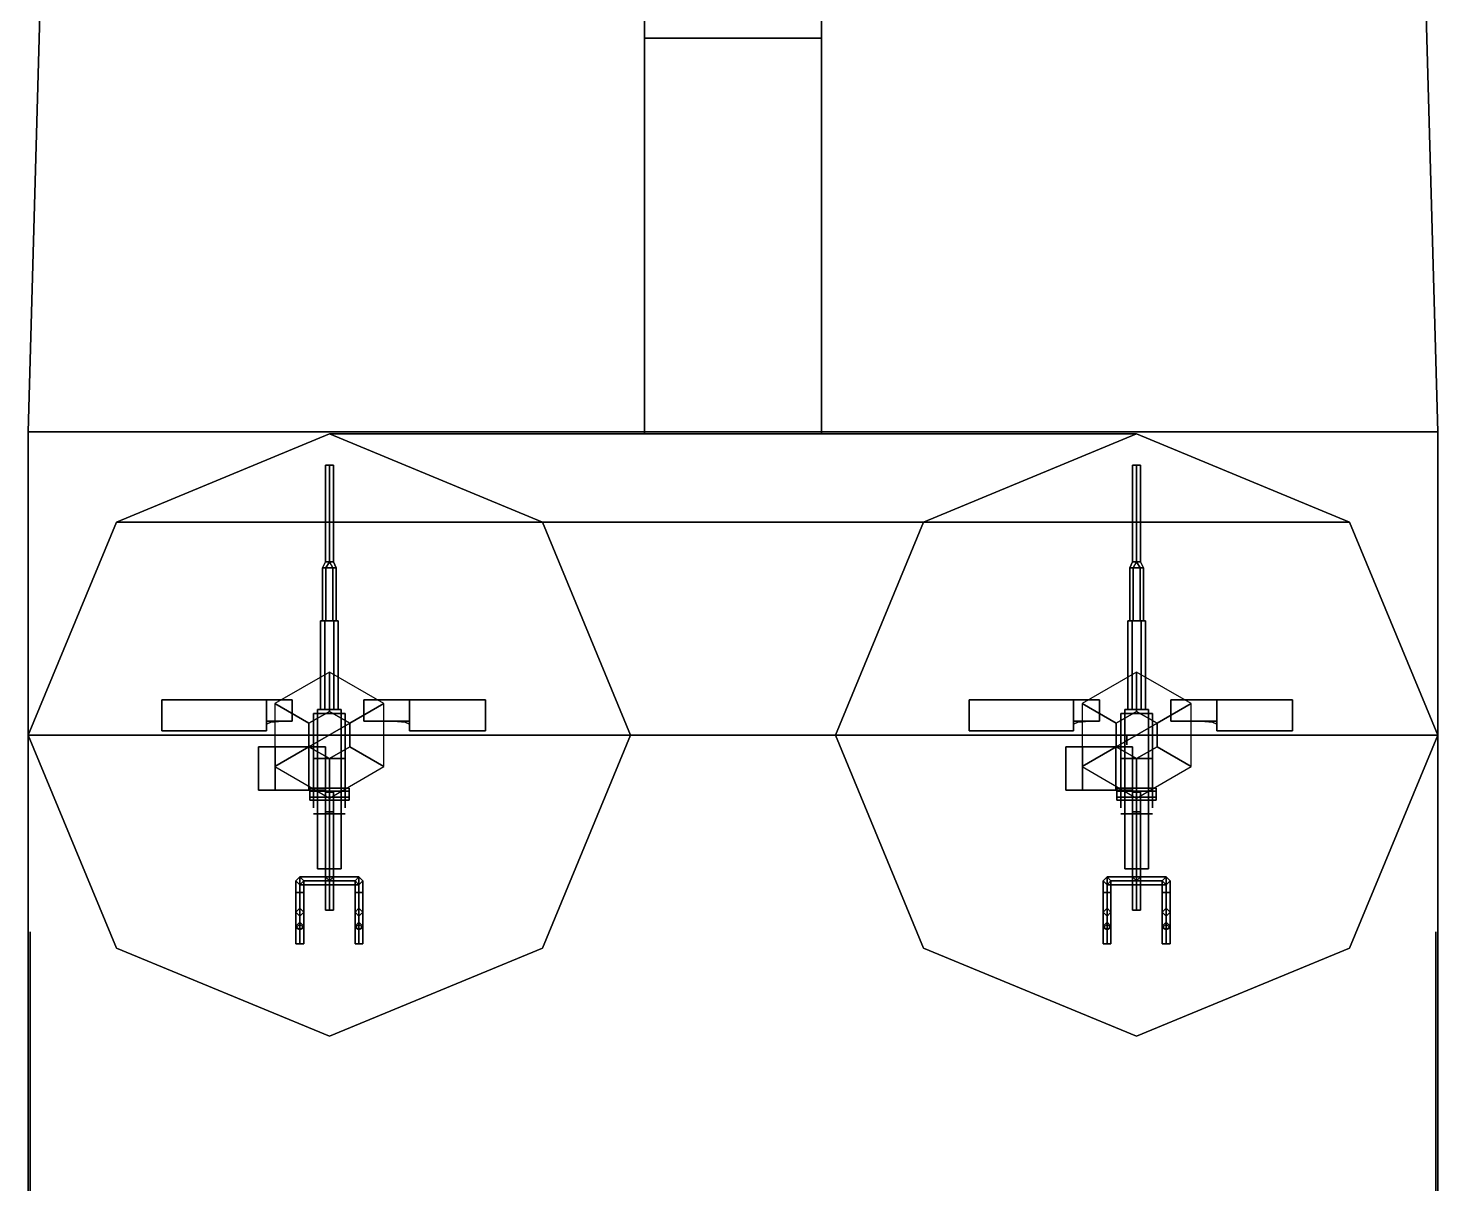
# Model space of a CAD drawing. Header units: millimetres. Extents: x -3.6 to 3.6, y -24.4 to 42.3.
# Drawn here: x -3.58 to 3.58, y -0.44 to 5.43 of the extents above; entities that cross this region are included whole.
import ezdxf

# ---------------------------------------------------------------- set-up
doc = ezdxf.new("R2010")
doc.units = ezdxf.units.MM
for name, color, linetype in [('gun', 1, 'Continuous'), ('railings', 6, 'Continuous'), ('sleeve', 5, 'Continuous'), ('turret', 2, 'Continuous')]:
    doc.layers.add(name, color=color, linetype=linetype)

msp = doc.modelspace()

# ---------------------------------------------------------------- linework, layer by layer
for points in [[(3.58, 3.38, -1.9), (-3.58, 3.38, -1.9), (-3.39, 10.16, -1.9), (3.39, 10.16, -1.9)], [(-3.39, 10.16, 1.68), (-3.58, 3.38, 1.68), (3.58, 3.38, 1.68), (3.39, 10.16, 1.68)], [(-3.39, 10.16, -1.9), (-3.58, 3.38, -1.9), (-3.58, 3.38, 1.68), (-3.39, 10.16, 1.68)], [(3.39, 10.16, 1.68), (3.58, 3.38, 1.68), (3.58, 3.38, -1.9), (3.39, 10.16, -1.9)], [(0.45, 5.38, 4.07), (0.45, 6.92, 1.68), (-0.45, 6.92, 1.68), (-0.45, 5.38, 4.07)], [(-0.45, 5.38, 4.07), (-0.45, 6.92, 1.68), (0.45, 6.92, 1.68), (0.45, 5.38, 4.07)], [(0.45, 5.38, 4.07), (0.45, 3.37, 4.07), (-0.45, 3.37, 4.07), (-0.45, 5.38, 4.07)], [(-0.45, 5.38, 4.07), (-0.45, 3.37, 4.07), (0.45, 3.37, 4.07), (0.45, 5.38, 4.07)], [(3.58, -7.84, -1.9), (-3.58, -7.84, -1.9), (-3.58, 3.38, -1.9), (3.58, 3.38, -1.9)], [(-3.58, 3.38, 1.68), (-3.58, 1.84, 1.68), (3.58, 1.84, 1.68), (3.58, 3.38, 1.68)], [(-3.58, 3.38, -1.9), (-3.58, -7.84, -1.9), (-3.58, -7.84, 1.68), (-3.58, 3.38, 1.68)], [(-3.1319, 2.9219, 1.68), (-2.05, 3.37, 1.68), (-2.05, 3.37, 5.07), (-3.1319, 2.9219, 5.07)], [(-2.05, 3.37, 1.68), (-3.1319, 2.9219, 1.68), (-3.1319, 2.9219, 5.07), (-2.05, 3.37, 5.07)], [(3.1319, 2.9219, 4.07), (2.05, 3.37, 4.07), (-2.05, 3.37, 4.07), (-3.1319, 2.9219, 4.07)], [(2.05, 3.37, 4.07), (2.05, 3.37, 1.68), (-2.05, 3.37, 1.68), (-2.05, 3.37, 4.07)], [(-2.05, 3.37, 4.07), (-0.9681, 2.9219, 4.07), (-0.9681, 2.9219, 5.07), (-2.05, 3.37, 5.07)], [(-0.9681, 2.9219, 4.07), (-2.05, 3.37, 4.07), (-2.05, 3.37, 5.07), (-0.9681, 2.9219, 5.07)], [(2.05, 3.37, 4.07), (0.9681, 2.9219, 4.07), (0.9681, 2.9219, 5.07), (2.05, 3.37, 5.07)], [(0.9681, 2.9219, 4.07), (2.05, 3.37, 4.07), (2.05, 3.37, 5.07), (0.9681, 2.9219, 5.07)], [(3.1319, 2.9219, 1.68), (2.05, 3.37, 1.68), (2.05, 3.37, 5.07), (3.1319, 2.9219, 5.07)], [(2.05, 3.37, 1.68), (3.1319, 2.9219, 1.68), (3.1319, 2.9219, 5.07), (2.05, 3.37, 5.07)], [(3.58, 3.38, 1.68), (3.58, -7.84, 1.68), (3.58, -7.84, -1.9), (3.58, 3.38, -1.9)], [(-3.58, 1.84, 1.68), (-3.1319, 2.9219, 1.68), (-3.1319, 2.9219, 5.07), (-3.58, 1.84, 5.07)], [(-3.1319, 2.9219, 1.68), (-3.58, 1.84, 1.68), (-3.58, 1.84, 5.07), (-3.1319, 2.9219, 5.07)], [(3.58, 1.84, 4.07), (3.1319, 2.9219, 4.07), (-3.1319, 2.9219, 4.07), (-3.58, 1.84, 4.07)], [(-0.9681, 2.9219, 4.07), (-0.52, 1.84, 4.07), (-0.52, 1.84, 5.07), (-0.9681, 2.9219, 5.07)], [(-0.52, 1.84, 4.07), (-0.9681, 2.9219, 4.07), (-0.9681, 2.9219, 5.07), (-0.52, 1.84, 5.07)], [(0.9681, 2.9219, 4.07), (0.52, 1.84, 4.07), (0.52, 1.84, 5.07), (0.9681, 2.9219, 5.07)], [(0.52, 1.84, 4.07), (0.9681, 2.9219, 4.07), (0.9681, 2.9219, 5.07), (0.52, 1.84, 5.07)], [(3.58, 1.84, 1.68), (3.1319, 2.9219, 1.68), (3.1319, 2.9219, 5.07), (3.58, 1.84, 5.07)], [(3.1319, 2.9219, 1.68), (3.58, 1.84, 1.68), (3.58, 1.84, 5.07), (3.1319, 2.9219, 5.07)], [(-2.1539, 1.9, 5.31), (-2.05, 1.96, 5.31), (-2.05, 2.16, 4.07), (-2.3271, 2, 4.07)], [(-2.05, 1.96, 5.31), (-1.9461, 1.9, 5.31), (-1.7729, 2, 4.07), (-2.05, 2.16, 4.07)], [(1.9461, 1.9, 5.31), (2.05, 1.96, 5.31), (2.05, 2.16, 4.07), (1.7729, 2, 4.07)], [(2.05, 1.96, 5.31), (2.1539, 1.9, 5.31), (2.3271, 2, 4.07), (2.05, 2.16, 4.07)], [(-2.1539, 1.78, 5.31), (-2.1539, 1.9, 5.31), (-2.3271, 2, 4.07), (-2.3271, 1.68, 4.07)], [(-1.9461, 1.9, 5.31), (-1.9461, 1.78, 5.31), (-1.7729, 1.68, 4.07), (-1.7729, 2, 4.07)], [(1.9461, 1.78, 5.31), (1.9461, 1.9, 5.31), (1.7729, 2, 4.07), (1.7729, 1.68, 4.07)], [(2.1539, 1.9, 5.31), (2.1539, 1.78, 5.31), (2.3271, 1.68, 4.07), (2.3271, 2, 4.07)], [(-3.58, 1.84, 1.68), (-3.58, -7.84, 1.68), (-3.58, -7.84, 4.07), (-3.58, 1.84, 4.07)], [(-3.58, 1.84, 4.07), (-3.58, -7.84, 4.07), (3.58, -7.84, 4.07), (3.58, 1.84, 4.07)], [(-3.58, 1.84, 4.07), (-3.1319, 0.7581, 4.07), (-3.1319, 0.7581, 5.07), (-3.58, 1.84, 5.07)], [(-3.1319, 0.7581, 4.07), (-3.58, 1.84, 4.07), (-3.58, 1.84, 5.07), (-3.1319, 0.7581, 5.07)], [(-0.9681, 0.7581, 4.07), (-0.52, 1.84, 4.07), (-0.52, 1.84, 5.07), (-0.9681, 0.7581, 5.07)], [(-0.52, 1.84, 4.07), (-0.9681, 0.7581, 4.07), (-0.9681, 0.7581, 5.07), (-0.52, 1.84, 5.07)], [(0.52, 1.84, 4.07), (0.9681, 0.7581, 4.07), (0.9681, 0.7581, 5.07), (0.52, 1.84, 5.07)], [(0.9681, 0.7581, 4.07), (0.52, 1.84, 4.07), (0.52, 1.84, 5.07), (0.9681, 0.7581, 5.07)], [(2, 1.84, 4.07), (2, 1.79, 4.07), (2, 1.79, 5.07), (2, 1.84, 5.07)], [(2, 1.84, 5.07), (2, 1.79, 5.07), (2, 1.79, 4.07), (2, 1.84, 4.07)], [(3.1319, 0.7581, 4.07), (3.58, 1.84, 4.07), (3.58, 1.84, 5.07), (3.1319, 0.7581, 5.07)], [(3.58, 1.84, 4.07), (3.1319, 0.7581, 4.07), (3.1319, 0.7581, 5.07), (3.58, 1.84, 5.07)], [(3.58, -7.84, 4.07), (3.58, -7.84, 1.68), (3.58, 1.84, 1.68), (3.58, 1.84, 4.07)], [(-2.05, 1.72, 5.31), (-2.1539, 1.78, 5.31), (-2.3271, 1.68, 4.07), (-2.05, 1.52, 4.07)], [(-1.9461, 1.78, 5.31), (-2.05, 1.72, 5.31), (-2.05, 1.52, 4.07), (-1.7729, 1.68, 4.07)], [(2.05, 1.72, 5.31), (1.9461, 1.78, 5.31), (1.7729, 1.68, 4.07), (2.05, 1.52, 4.07)], [(2.1539, 1.78, 5.31), (2.05, 1.72, 5.31), (2.05, 1.52, 4.07), (2.3271, 1.68, 4.07)], [(-3.1319, 0.7581, 4.07), (-2.05, 0.31, 4.07), (-2.05, 0.31, 5.07), (-3.1319, 0.7581, 5.07)], [(-2.05, 0.31, 4.07), (-3.1319, 0.7581, 4.07), (-3.1319, 0.7581, 5.07), (-2.05, 0.31, 5.07)], [(-2.05, 0.31, 4.07), (-0.9681, 0.7581, 4.07), (-0.9681, 0.7581, 5.07), (-2.05, 0.31, 5.07)], [(-0.9681, 0.7581, 4.07), (-2.05, 0.31, 4.07), (-2.05, 0.31, 5.07), (-0.9681, 0.7581, 5.07)], [(0.9681, 0.7581, 4.07), (2.05, 0.31, 4.07), (2.05, 0.31, 5.07), (0.9681, 0.7581, 5.07)], [(2.05, 0.31, 4.07), (0.9681, 0.7581, 4.07), (0.9681, 0.7581, 5.07), (2.05, 0.31, 5.07)], [(2.05, 0.31, 4.07), (3.1319, 0.7581, 4.07), (3.1319, 0.7581, 5.07), (2.05, 0.31, 5.07)], [(3.1319, 0.7581, 4.07), (2.05, 0.31, 4.07), (2.05, 0.31, 5.07), (3.1319, 0.7581, 5.07)]]:
    msp.add_3dface(points)
at = {"layer": 'gun'}
for points in [[(-2.07, 3.21, 5.54), (-2.05, 3.21, 5.52), (-2.05, 2.72, 5.52), (-2.07, 2.72, 5.54)], [(-2.05, 3.21, 5.56), (-2.07, 3.21, 5.54), (-2.07, 2.72, 5.54), (-2.05, 2.72, 5.56)], [(-2.03, 3.21, 5.54), (-2.05, 3.21, 5.52), (-2.07, 3.21, 5.54), (-2.05, 3.21, 5.56)], [(-2.05, 3.21, 5.52), (-2.03, 3.21, 5.54), (-2.03, 2.72, 5.54), (-2.05, 2.72, 5.52)], [(-2.03, 3.21, 5.54), (-2.05, 3.21, 5.56), (-2.05, 2.72, 5.56), (-2.03, 2.72, 5.54)], [(2.03, 3.21, 5.54), (2.05, 3.21, 5.52), (2.05, 2.72, 5.52), (2.03, 2.72, 5.54)], [(2.05, 3.21, 5.56), (2.03, 3.21, 5.54), (2.03, 2.72, 5.54), (2.05, 2.72, 5.56)], [(2.07, 3.21, 5.54), (2.05, 3.21, 5.52), (2.03, 3.21, 5.54), (2.05, 3.21, 5.56)], [(2.05, 3.21, 5.52), (2.07, 3.21, 5.54), (2.07, 2.72, 5.54), (2.05, 2.72, 5.52)], [(2.07, 3.21, 5.54), (2.05, 3.21, 5.56), (2.05, 2.72, 5.56), (2.07, 2.72, 5.54)]]:
    msp.add_3dface(points, dxfattribs=at)
at = {"layer": 'railings'}
for points in [[(-0.45, 5.38, 4.07), (-0.45, 5.43, 3.9924), (-0.45, 5.43, 5.07), (-0.45, 5.38, 5.07)], [(-0.45, 5.38, 5.07), (-0.45, 5.43, 5.07), (-0.45, 5.43, 3.9924), (-0.45, 5.38, 4.07)], [(-0.45, 3.37, 5.02), (-0.45, 3.37, 5.07), (-0.45, 5.38, 5.07), (-0.45, 5.38, 5.02)], [(-0.45, 5.38, 5.02), (-0.45, 5.38, 5.07), (-0.45, 3.37, 5.07), (-0.45, 3.37, 5.02)], [(0.45, 5.38, 5.07), (0.45, 5.43, 5.07), (0.45, 5.43, 3.9924), (0.45, 5.38, 4.07)], [(0.45, 5.38, 4.07), (0.45, 5.43, 3.9924), (0.45, 5.43, 5.07), (0.45, 5.38, 5.07)], [(0.45, 5.38, 5.02), (0.45, 5.38, 5.07), (0.45, 3.37, 5.07), (0.45, 3.37, 5.02)], [(0.45, 3.37, 5.02), (0.45, 3.37, 5.07), (0.45, 5.38, 5.07), (0.45, 5.38, 5.02)], [(-0.45, 4.15, 5.02), (-0.45, 4.2, 5.02), (-0.45, 4.2, 4.07), (-0.45, 4.15, 4.07)], [(-0.45, 4.15, 4.07), (-0.45, 4.2, 4.07), (-0.45, 4.2, 5.02), (-0.45, 4.15, 5.02)], [(0.45, 4.15, 4.07), (0.45, 4.2, 4.07), (0.45, 4.2, 5.02), (0.45, 4.15, 5.02)], [(0.45, 4.15, 5.02), (0.45, 4.2, 5.02), (0.45, 4.2, 4.07), (0.45, 4.15, 4.07)], [(-0.45, 3.37, 5.02), (-0.45, 3.42, 5.02), (-0.45, 3.42, 4.07), (-0.45, 3.37, 4.07)], [(-0.45, 3.37, 4.07), (-0.45, 3.42, 4.07), (-0.45, 3.42, 5.02), (-0.45, 3.37, 5.02)], [(0.45, 3.37, 4.07), (0.45, 3.42, 4.07), (0.45, 3.42, 5.02), (0.45, 3.37, 5.02)], [(0.45, 3.37, 5.02), (0.45, 3.42, 5.02), (0.45, 3.42, 4.07), (0.45, 3.37, 4.07)], [(-3.57, 0.84, 5.07), (-3.57, 0.84, 5.12), (-3.57, -7.21, 5.12), (-3.57, -7.21, 5.07)], [(-3.57, -7.21, 5.07), (-3.57, -7.21, 5.12), (-3.57, 0.84, 5.12), (-3.57, 0.84, 5.07)], [(-3.57, 0.84, 4.07), (-3.57, 0.79, 4.07), (-3.57, 0.79, 5.07), (-3.57, 0.84, 5.07)], [(-3.57, 0.84, 5.07), (-3.57, 0.79, 5.07), (-3.57, 0.79, 4.07), (-3.57, 0.84, 4.07)], [(3.57, 0.84, 5.07), (3.57, 0.79, 5.07), (3.57, 0.79, 4.07), (3.57, 0.84, 4.07)], [(3.57, 0.84, 4.07), (3.57, 0.79, 4.07), (3.57, 0.79, 5.07), (3.57, 0.84, 5.07)], [(3.57, 0.84, 5.07), (3.57, 0.84, 5.12), (3.57, -7.21, 5.12), (3.57, -7.21, 5.07)], [(3.57, -7.21, 5.07), (3.57, -7.21, 5.12), (3.57, 0.84, 5.12), (3.57, 0.84, 5.07)], [(-3.57, -0.16, 5.07), (-3.57, -0.21, 5.07), (-3.57, -0.21, 4.07), (-3.57, -0.16, 4.07)], [(-3.57, -0.16, 4.07), (-3.57, -0.21, 4.07), (-3.57, -0.21, 5.07), (-3.57, -0.16, 5.07)], [(3.57, -0.16, 4.07), (3.57, -0.21, 4.07), (3.57, -0.21, 5.07), (3.57, -0.16, 5.07)], [(3.57, -0.16, 5.07), (3.57, -0.21, 5.07), (3.57, -0.21, 4.07), (3.57, -0.16, 4.07)]]:
    msp.add_3dface(points, dxfattribs=at)
at = {"layer": 'sleeve'}
for points in [[(-2.07, 2.72, 5.54), (-2.05, 2.72, 5.52), (-2.0675, 2.69, 5.5097), (-2.085, 2.69, 5.54)], [(-2.05, 2.72, 5.56), (-2.07, 2.72, 5.54), (-2.085, 2.69, 5.54), (-2.0675, 2.69, 5.5703)], [(-2.085, 2.69, 5.54), (-2.0675, 2.69, 5.5097), (-2.0675, 2.42, 5.5097), (-2.085, 2.42, 5.54)], [(-2.0675, 2.69, 5.5703), (-2.085, 2.69, 5.54), (-2.085, 2.42, 5.54), (-2.0675, 2.42, 5.5703)], [(-2.05, 2.72, 5.52), (-2.05, 2.72, 5.52), (-2.0325, 2.69, 5.5097), (-2.0675, 2.69, 5.5097)], [(-2.05, 2.72, 5.56), (-2.05, 2.72, 5.56), (-2.0675, 2.69, 5.5703), (-2.0325, 2.69, 5.5703)], [(-2.0675, 2.69, 5.5097), (-2.0325, 2.69, 5.5097), (-2.0325, 2.42, 5.5097), (-2.0675, 2.42, 5.5097)], [(-2.0325, 2.69, 5.5703), (-2.0675, 2.69, 5.5703), (-2.0675, 2.42, 5.5703), (-2.0325, 2.42, 5.5703)], [(-2.05, 2.72, 5.52), (-2.03, 2.72, 5.54), (-2.015, 2.69, 5.54), (-2.0325, 2.69, 5.5097)], [(-2.03, 2.72, 5.54), (-2.05, 2.72, 5.56), (-2.0325, 2.69, 5.5703), (-2.015, 2.69, 5.54)], [(-2.0325, 2.69, 5.5097), (-2.015, 2.69, 5.54), (-2.015, 2.42, 5.54), (-2.0325, 2.42, 5.5097)], [(-2.015, 2.69, 5.54), (-2.0325, 2.69, 5.5703), (-2.0325, 2.42, 5.5703), (-2.015, 2.42, 5.54)], [(2.03, 2.72, 5.54), (2.05, 2.72, 5.52), (2.0325, 2.69, 5.5097), (2.015, 2.69, 5.54)], [(2.05, 2.72, 5.56), (2.03, 2.72, 5.54), (2.015, 2.69, 5.54), (2.0325, 2.69, 5.5703)], [(2.015, 2.69, 5.54), (2.0325, 2.69, 5.5097), (2.0325, 2.42, 5.5097), (2.015, 2.42, 5.54)], [(2.0325, 2.69, 5.5703), (2.015, 2.69, 5.54), (2.015, 2.42, 5.54), (2.0325, 2.42, 5.5703)], [(2.05, 2.72, 5.52), (2.05, 2.72, 5.52), (2.0675, 2.69, 5.5097), (2.0325, 2.69, 5.5097)], [(2.05, 2.72, 5.56), (2.05, 2.72, 5.56), (2.0325, 2.69, 5.5703), (2.0675, 2.69, 5.5703)], [(2.0325, 2.69, 5.5097), (2.0675, 2.69, 5.5097), (2.0675, 2.42, 5.5097), (2.0325, 2.42, 5.5097)], [(2.0675, 2.69, 5.5703), (2.0325, 2.69, 5.5703), (2.0325, 2.42, 5.5703), (2.0675, 2.42, 5.5703)], [(2.05, 2.72, 5.52), (2.07, 2.72, 5.54), (2.085, 2.69, 5.54), (2.0675, 2.69, 5.5097)], [(2.07, 2.72, 5.54), (2.05, 2.72, 5.56), (2.0675, 2.69, 5.5703), (2.085, 2.69, 5.54)], [(2.0675, 2.69, 5.5097), (2.085, 2.69, 5.54), (2.085, 2.42, 5.54), (2.0675, 2.42, 5.5097)], [(2.085, 2.69, 5.54), (2.0675, 2.69, 5.5703), (2.0675, 2.42, 5.5703), (2.085, 2.42, 5.54)], [(-2.0275, 2.42, 5.501), (-2.0725, 2.42, 5.501), (-2.095, 2.42, 5.54), (-2.005, 2.42, 5.54)], [(-2.005, 2.42, 5.54), (-2.095, 2.42, 5.54), (-2.0725, 2.42, 5.579), (-2.0275, 2.42, 5.579)], [(-2.095, 2.42, 5.54), (-2.0725, 2.42, 5.501), (-2.0725, 1.97, 5.501), (-2.095, 1.97, 5.54)], [(-2.0725, 2.42, 5.579), (-2.095, 2.42, 5.54), (-2.095, 1.97, 5.54), (-2.0725, 1.97, 5.579)], [(-2.0725, 2.42, 5.501), (-2.0275, 2.42, 5.501), (-2.0275, 1.97, 5.501), (-2.0725, 1.97, 5.501)], [(-2.0275, 2.42, 5.579), (-2.0725, 2.42, 5.579), (-2.0725, 1.97, 5.579), (-2.0275, 1.97, 5.579)], [(-2.0275, 2.42, 5.501), (-2.005, 2.42, 5.54), (-2.005, 1.97, 5.54), (-2.0275, 1.97, 5.501)], [(-2.005, 2.42, 5.54), (-2.0275, 2.42, 5.579), (-2.0275, 1.97, 5.579), (-2.005, 1.97, 5.54)], [(2.005, 2.42, 5.54), (2.0275, 2.42, 5.501), (2.0275, 1.97, 5.501), (2.005, 1.97, 5.54)], [(2.0275, 2.42, 5.579), (2.005, 2.42, 5.54), (2.005, 1.97, 5.54), (2.0275, 1.97, 5.579)], [(2.0725, 2.42, 5.501), (2.0275, 2.42, 5.501), (2.005, 2.42, 5.54), (2.095, 2.42, 5.54)], [(2.095, 2.42, 5.54), (2.005, 2.42, 5.54), (2.0275, 2.42, 5.579), (2.0725, 2.42, 5.579)], [(2.0275, 2.42, 5.501), (2.0725, 2.42, 5.501), (2.0725, 1.97, 5.501), (2.0275, 1.97, 5.501)], [(2.0725, 2.42, 5.579), (2.0275, 2.42, 5.579), (2.0275, 1.97, 5.579), (2.0725, 1.97, 5.579)], [(2.0725, 2.42, 5.501), (2.095, 2.42, 5.54), (2.095, 1.97, 5.54), (2.0725, 1.97, 5.501)], [(2.095, 2.42, 5.54), (2.0725, 2.42, 5.579), (2.0725, 1.97, 5.579), (2.095, 1.97, 5.54)], [(-2.11, 1.97, 5.61), (-2.11, 1.97, 5.49), (-2.11, 1.16, 5.49), (-2.11, 1.16, 5.61)], [(-2.11, 1.97, 5.49), (-1.99, 1.97, 5.49), (-1.99, 1.16, 5.49), (-2.11, 1.16, 5.49)], [(-2.11, 1.16, 5.61), (-1.99, 1.16, 5.61), (-1.99, 1.97, 5.61), (-2.11, 1.97, 5.61)], [(-1.99, 1.97, 5.61), (-1.99, 1.97, 5.49), (-2.11, 1.97, 5.49), (-2.11, 1.97, 5.61)], [(-1.99, 1.16, 5.61), (-1.99, 1.16, 5.49), (-1.99, 1.97, 5.49), (-1.99, 1.97, 5.61)], [(1.99, 1.97, 5.61), (1.99, 1.97, 5.49), (1.99, 1.16, 5.49), (1.99, 1.16, 5.61)], [(1.99, 1.97, 5.49), (2.11, 1.97, 5.49), (2.11, 1.16, 5.49), (1.99, 1.16, 5.49)], [(1.99, 1.16, 5.61), (2.11, 1.16, 5.61), (2.11, 1.97, 5.61), (1.99, 1.97, 5.61)], [(2.11, 1.97, 5.61), (2.11, 1.97, 5.49), (1.99, 1.97, 5.49), (1.99, 1.97, 5.61)], [(2.11, 1.16, 5.61), (2.11, 1.16, 5.49), (2.11, 1.97, 5.49), (2.11, 1.97, 5.61)], [(-2.155, 1.78, 5.5228), (-2.325, 1.78, 5.5228), (-2.41, 1.78, 5.67), (-2.07, 1.78, 5.67)], [(-2.41, 1.78, 5.67), (-2.325, 1.78, 5.5228), (-2.325, 1.56, 5.5228), (-2.41, 1.56, 5.67)], [(-2.07, 1.78, 5.67), (-2.41, 1.78, 5.67), (-2.325, 1.78, 5.8172), (-2.155, 1.78, 5.8172)], [(-2.325, 1.78, 5.8172), (-2.41, 1.78, 5.67), (-2.41, 1.56, 5.67), (-2.325, 1.56, 5.8172)], [(-2.155, 1.78, 5.8172), (-2.325, 1.78, 5.8172), (-2.325, 1.56, 5.8172), (-2.155, 1.56, 5.8172)], [(-2.325, 1.78, 5.5228), (-2.155, 1.78, 5.5228), (-2.155, 1.56, 5.5228), (-2.325, 1.56, 5.5228)], [(-2.155, 1.78, 5.5228), (-2.07, 1.78, 5.67), (-2.07, 1.56, 5.67), (-2.155, 1.56, 5.5228)], [(-2.07, 1.78, 5.67), (-2.155, 1.78, 5.8172), (-2.155, 1.56, 5.8172), (-2.07, 1.56, 5.67)], [(1.945, 1.78, 5.5228), (1.775, 1.78, 5.5228), (1.69, 1.78, 5.67), (2.03, 1.78, 5.67)], [(1.69, 1.78, 5.67), (1.775, 1.78, 5.5228), (1.775, 1.56, 5.5228), (1.69, 1.56, 5.67)], [(2.03, 1.78, 5.67), (1.69, 1.78, 5.67), (1.775, 1.78, 5.8172), (1.945, 1.78, 5.8172)], [(1.775, 1.78, 5.8172), (1.69, 1.78, 5.67), (1.69, 1.56, 5.67), (1.775, 1.56, 5.8172)], [(1.945, 1.78, 5.8172), (1.775, 1.78, 5.8172), (1.775, 1.56, 5.8172), (1.945, 1.56, 5.8172)], [(1.775, 1.78, 5.5228), (1.945, 1.78, 5.5228), (1.945, 1.56, 5.5228), (1.775, 1.56, 5.5228)], [(1.945, 1.78, 5.5228), (2.03, 1.78, 5.67), (2.03, 1.56, 5.67), (1.945, 1.56, 5.5228)], [(2.03, 1.78, 5.67), (1.945, 1.78, 5.8172), (1.945, 1.56, 5.8172), (2.03, 1.56, 5.67)], [(-2.325, 1.56, 5.5228), (-2.155, 1.56, 5.5228), (-2.07, 1.56, 5.67), (-2.41, 1.56, 5.67)], [(-2.41, 1.56, 5.67), (-2.07, 1.56, 5.67), (-2.155, 1.56, 5.8172), (-2.325, 1.56, 5.8172)], [(-2.15, 1.51, 5.53), (-2.15, 1.57, 5.53), (-2.15, 1.555, 5.504), (-2.15, 1.525, 5.504)], [(-2.15, 1.525, 5.556), (-2.15, 1.555, 5.556), (-2.15, 1.57, 5.53), (-2.15, 1.51, 5.53)], [(-1.95, 1.57, 5.53), (-1.95, 1.555, 5.504), (-2.15, 1.555, 5.504), (-2.15, 1.57, 5.53)], [(-1.95, 1.555, 5.556), (-1.95, 1.57, 5.53), (-2.15, 1.57, 5.53), (-2.15, 1.555, 5.556)], [(-1.95, 1.555, 5.504), (-1.95, 1.525, 5.504), (-2.15, 1.525, 5.504), (-2.15, 1.555, 5.504)], [(-1.95, 1.525, 5.556), (-1.95, 1.555, 5.556), (-2.15, 1.555, 5.556), (-2.15, 1.525, 5.556)], [(-1.95, 1.525, 5.504), (-1.95, 1.51, 5.53), (-2.15, 1.51, 5.53), (-2.15, 1.525, 5.504)], [(-1.95, 1.51, 5.53), (-1.95, 1.525, 5.556), (-2.15, 1.525, 5.556), (-2.15, 1.51, 5.53)], [(-2.07, 1.55, 5.47), (-2.05, 1.55, 5.45), (-2.05, 1.1, 5.45), (-2.07, 1.12, 5.47)], [(-2.05, 1.55, 5.49), (-2.07, 1.55, 5.47), (-2.07, 1.12, 5.47), (-2.05, 1.1, 5.49)], [(-2.05, 1.55, 5.45), (-2.03, 1.55, 5.47), (-2.03, 1.12, 5.47), (-2.05, 1.1, 5.45)], [(-2.03, 1.55, 5.47), (-2.05, 1.55, 5.49), (-2.05, 1.1, 5.49), (-2.03, 1.12, 5.47)], [(-1.95, 1.525, 5.504), (-1.95, 1.555, 5.504), (-1.95, 1.57, 5.53), (-1.95, 1.51, 5.53)], [(-1.95, 1.51, 5.53), (-1.95, 1.57, 5.53), (-1.95, 1.555, 5.556), (-1.95, 1.525, 5.556)], [(1.775, 1.56, 5.5228), (1.945, 1.56, 5.5228), (2.03, 1.56, 5.67), (1.69, 1.56, 5.67)], [(1.69, 1.56, 5.67), (2.03, 1.56, 5.67), (1.945, 1.56, 5.8172), (1.775, 1.56, 5.8172)], [(1.95, 1.51, 5.53), (1.95, 1.57, 5.53), (1.95, 1.555, 5.504), (1.95, 1.525, 5.504)], [(1.95, 1.525, 5.556), (1.95, 1.555, 5.556), (1.95, 1.57, 5.53), (1.95, 1.51, 5.53)], [(2.15, 1.57, 5.53), (2.15, 1.555, 5.504), (1.95, 1.555, 5.504), (1.95, 1.57, 5.53)], [(2.15, 1.555, 5.556), (2.15, 1.57, 5.53), (1.95, 1.57, 5.53), (1.95, 1.555, 5.556)], [(2.15, 1.555, 5.504), (2.15, 1.525, 5.504), (1.95, 1.525, 5.504), (1.95, 1.555, 5.504)], [(2.15, 1.525, 5.556), (2.15, 1.555, 5.556), (1.95, 1.555, 5.556), (1.95, 1.525, 5.556)], [(2.15, 1.525, 5.504), (2.15, 1.51, 5.53), (1.95, 1.51, 5.53), (1.95, 1.525, 5.504)], [(2.15, 1.51, 5.53), (2.15, 1.525, 5.556), (1.95, 1.525, 5.556), (1.95, 1.51, 5.53)], [(2.03, 1.55, 5.47), (2.05, 1.55, 5.45), (2.05, 1.1, 5.45), (2.03, 1.12, 5.47)], [(2.05, 1.55, 5.49), (2.03, 1.55, 5.47), (2.03, 1.12, 5.47), (2.05, 1.1, 5.49)], [(2.05, 1.55, 5.45), (2.07, 1.55, 5.47), (2.07, 1.12, 5.47), (2.05, 1.1, 5.45)], [(2.07, 1.55, 5.47), (2.05, 1.55, 5.49), (2.05, 1.1, 5.49), (2.07, 1.12, 5.47)], [(2.15, 1.525, 5.504), (2.15, 1.555, 5.504), (2.15, 1.57, 5.53), (2.15, 1.51, 5.53)], [(2.15, 1.51, 5.53), (2.15, 1.57, 5.53), (2.15, 1.555, 5.556), (2.15, 1.525, 5.556)], [(-2.09, 1.44, 5.8907), (-2.13, 1.44, 5.96), (-1.97, 1.44, 5.96), (-2.01, 1.44, 5.8907)], [(-2.01, 1.44, 5.8907), (-1.97, 1.44, 5.96), (-2.13, 1.44, 5.96), (-2.09, 1.44, 5.8907)], [(-1.97, 1.44, 5.96), (-2.01, 1.44, 6.0293), (-2.09, 1.44, 6.0293), (-2.13, 1.44, 5.96)], [(-2.13, 1.44, 5.96), (-2.09, 1.44, 6.0293), (-2.01, 1.44, 6.0293), (-1.97, 1.44, 5.96)], [(-2.05, 1.45, 5.88), (-2.07, 1.45, 5.86), (-2.07, 0.95, 5.86), (-2.05, 0.95, 5.88)], [(-2.07, 1.45, 5.86), (-2.05, 1.45, 5.84), (-2.05, 0.95, 5.84), (-2.07, 0.95, 5.86)], [(-2.03, 1.45, 5.86), (-2.05, 1.45, 5.84), (-2.07, 1.45, 5.86), (-2.05, 1.45, 5.88)], [(-2.03, 1.45, 5.86), (-2.05, 1.45, 5.88), (-2.05, 0.95, 5.88), (-2.03, 0.95, 5.86)], [(-2.05, 1.45, 5.84), (-2.03, 1.45, 5.86), (-2.03, 0.95, 5.86), (-2.05, 0.95, 5.84)], [(-2.05, 1.35, 5.61), (-2.05, 1.2, 5.85), (-2.05, 1.3, 5.85), (-2.05, 1.44, 5.61)], [(-2.05, 1.44, 5.61), (-2.05, 1.3, 5.85), (-2.05, 1.2, 5.85), (-2.05, 1.35, 5.61)], [(2.01, 1.44, 5.8907), (1.97, 1.44, 5.96), (2.13, 1.44, 5.96), (2.09, 1.44, 5.8907)], [(2.09, 1.44, 5.8907), (2.13, 1.44, 5.96), (1.97, 1.44, 5.96), (2.01, 1.44, 5.8907)], [(2.13, 1.44, 5.96), (2.09, 1.44, 6.0293), (2.01, 1.44, 6.0293), (1.97, 1.44, 5.96)], [(1.97, 1.44, 5.96), (2.01, 1.44, 6.0293), (2.09, 1.44, 6.0293), (2.13, 1.44, 5.96)], [(2.05, 1.45, 5.88), (2.03, 1.45, 5.86), (2.03, 0.95, 5.86), (2.05, 0.95, 5.88)], [(2.03, 1.45, 5.86), (2.05, 1.45, 5.84), (2.05, 0.95, 5.84), (2.03, 0.95, 5.86)], [(2.07, 1.45, 5.86), (2.05, 1.45, 5.84), (2.03, 1.45, 5.86), (2.05, 1.45, 5.88)], [(2.07, 1.45, 5.86), (2.05, 1.45, 5.88), (2.05, 0.95, 5.88), (2.07, 0.95, 5.86)], [(2.05, 1.45, 5.84), (2.07, 1.45, 5.86), (2.07, 0.95, 5.86), (2.05, 0.95, 5.84)], [(2.05, 1.35, 5.61), (2.05, 1.2, 5.85), (2.05, 1.3, 5.85), (2.05, 1.44, 5.61)], [(2.05, 1.44, 5.61), (2.05, 1.3, 5.85), (2.05, 1.2, 5.85), (2.05, 1.35, 5.61)], [(-2.11, 1.16, 5.49), (-1.99, 1.16, 5.49), (-1.99, 1.16, 5.61), (-2.11, 1.16, 5.61)], [(1.99, 1.16, 5.49), (2.11, 1.16, 5.49), (2.11, 1.16, 5.61), (1.99, 1.16, 5.61)], [(-2.2, 1.12, 5.47), (-2.22, 1.1, 5.45), (-2.22, 1.1, 5.65), (-2.2, 1.12, 5.67)], [(-2.2, 1.12, 5.67), (-2.22, 1.1, 5.65), (-2.22, 1.04, 5.71), (-2.2, 1.04, 5.73)], [(-2.22, 1.1, 5.45), (-2.2, 1.08, 5.47), (-2.2, 1.08, 5.63), (-2.22, 1.1, 5.65)], [(-2.22, 1.1, 5.65), (-2.2, 1.08, 5.63), (-2.2, 1.04, 5.69), (-2.22, 1.04, 5.71)], [(-2.18, 1.1, 5.45), (-2.2, 1.12, 5.47), (-2.2, 1.12, 5.67), (-2.18, 1.1, 5.65)], [(-2.18, 1.1, 5.45), (-2.2, 1.12, 5.47), (-1.9, 1.12, 5.47), (-1.92, 1.1, 5.45)], [(-2.2, 1.12, 5.47), (-2.18, 1.1, 5.49), (-1.92, 1.1, 5.49), (-1.9, 1.12, 5.47)], [(-2.18, 1.1, 5.65), (-2.2, 1.12, 5.67), (-2.2, 1.04, 5.73), (-2.18, 1.04, 5.71)], [(-2.2, 1.08, 5.47), (-2.18, 1.1, 5.45), (-1.92, 1.1, 5.45), (-1.9, 1.08, 5.47)], [(-2.18, 1.1, 5.49), (-2.2, 1.08, 5.47), (-1.9, 1.08, 5.47), (-1.92, 1.1, 5.49)], [(-2.2, 1.08, 5.47), (-2.18, 1.1, 5.45), (-2.18, 1.1, 5.65), (-2.2, 1.08, 5.63)], [(-2.2, 1.08, 5.63), (-2.18, 1.1, 5.65), (-2.18, 1.04, 5.71), (-2.2, 1.04, 5.69)], [(-1.9, 1.12, 5.47), (-1.92, 1.1, 5.45), (-1.92, 1.1, 5.65), (-1.9, 1.12, 5.67)], [(-1.9, 1.12, 5.67), (-1.92, 1.1, 5.65), (-1.92, 1.04, 5.71), (-1.9, 1.04, 5.73)], [(-1.92, 1.1, 5.45), (-1.9, 1.08, 5.47), (-1.9, 1.08, 5.63), (-1.92, 1.1, 5.65)], [(-1.92, 1.1, 5.65), (-1.9, 1.08, 5.63), (-1.9, 1.04, 5.69), (-1.92, 1.04, 5.71)], [(-1.88, 1.1, 5.45), (-1.9, 1.12, 5.47), (-1.9, 1.12, 5.67), (-1.88, 1.1, 5.65)], [(-1.88, 1.1, 5.65), (-1.9, 1.12, 5.67), (-1.9, 1.04, 5.73), (-1.88, 1.04, 5.71)], [(-1.9, 1.08, 5.47), (-1.88, 1.1, 5.45), (-1.88, 1.1, 5.65), (-1.9, 1.08, 5.63)], [(-1.9, 1.08, 5.63), (-1.88, 1.1, 5.65), (-1.88, 1.04, 5.71), (-1.9, 1.04, 5.69)], [(1.9, 1.12, 5.47), (1.88, 1.1, 5.45), (1.88, 1.1, 5.65), (1.9, 1.12, 5.67)], [(1.9, 1.12, 5.67), (1.88, 1.1, 5.65), (1.88, 1.04, 5.71), (1.9, 1.04, 5.73)], [(1.88, 1.1, 5.45), (1.9, 1.08, 5.47), (1.9, 1.08, 5.63), (1.88, 1.1, 5.65)], [(1.88, 1.1, 5.65), (1.9, 1.08, 5.63), (1.9, 1.04, 5.69), (1.88, 1.04, 5.71)], [(1.92, 1.1, 5.45), (1.9, 1.12, 5.47), (1.9, 1.12, 5.67), (1.92, 1.1, 5.65)], [(1.92, 1.1, 5.65), (1.9, 1.12, 5.67), (1.9, 1.04, 5.73), (1.92, 1.04, 5.71)], [(1.92, 1.1, 5.45), (1.9, 1.12, 5.47), (2.2, 1.12, 5.47), (2.18, 1.1, 5.45)], [(1.9, 1.12, 5.47), (1.92, 1.1, 5.49), (2.18, 1.1, 5.49), (2.2, 1.12, 5.47)], [(1.9, 1.08, 5.47), (1.92, 1.1, 5.45), (1.92, 1.1, 5.65), (1.9, 1.08, 5.63)], [(1.9, 1.08, 5.63), (1.92, 1.1, 5.65), (1.92, 1.04, 5.71), (1.9, 1.04, 5.69)], [(1.9, 1.08, 5.47), (1.92, 1.1, 5.45), (2.18, 1.1, 5.45), (2.2, 1.08, 5.47)], [(1.92, 1.1, 5.49), (1.9, 1.08, 5.47), (2.2, 1.08, 5.47), (2.18, 1.1, 5.49)], [(2.2, 1.12, 5.47), (2.18, 1.1, 5.45), (2.18, 1.1, 5.65), (2.2, 1.12, 5.67)], [(2.2, 1.12, 5.67), (2.18, 1.1, 5.65), (2.18, 1.04, 5.71), (2.2, 1.04, 5.73)], [(2.18, 1.1, 5.45), (2.2, 1.08, 5.47), (2.2, 1.08, 5.63), (2.18, 1.1, 5.65)], [(2.18, 1.1, 5.65), (2.2, 1.08, 5.63), (2.2, 1.04, 5.69), (2.18, 1.04, 5.71)], [(2.22, 1.1, 5.45), (2.2, 1.12, 5.47), (2.2, 1.12, 5.67), (2.22, 1.1, 5.65)], [(2.22, 1.1, 5.65), (2.2, 1.12, 5.67), (2.2, 1.04, 5.73), (2.22, 1.04, 5.71)], [(2.2, 1.08, 5.47), (2.22, 1.1, 5.45), (2.22, 1.1, 5.65), (2.2, 1.08, 5.63)], [(2.2, 1.08, 5.63), (2.22, 1.1, 5.65), (2.22, 1.04, 5.71), (2.2, 1.04, 5.69)], [(-2.22, 1.04, 5.71), (-2.2, 1.04, 5.69), (-2.2, 0.96, 5.69), (-2.22, 0.94, 5.71)], [(-2.2, 1.04, 5.73), (-2.22, 1.04, 5.71), (-2.22, 0.94, 5.71), (-2.2, 0.96, 5.73)], [(-2.2, 1.04, 5.69), (-2.18, 1.04, 5.71), (-2.18, 0.94, 5.71), (-2.2, 0.96, 5.69)], [(-2.18, 1.04, 5.71), (-2.2, 1.04, 5.73), (-2.2, 0.96, 5.73), (-2.18, 0.94, 5.71)], [(-1.92, 1.04, 5.71), (-1.9, 1.04, 5.69), (-1.9, 0.96, 5.69), (-1.92, 0.94, 5.71)], [(-1.9, 1.04, 5.73), (-1.92, 1.04, 5.71), (-1.92, 0.94, 5.71), (-1.9, 0.96, 5.73)], [(-1.9, 1.04, 5.69), (-1.88, 1.04, 5.71), (-1.88, 0.94, 5.71), (-1.9, 0.96, 5.69)], [(-1.88, 1.04, 5.71), (-1.9, 1.04, 5.73), (-1.9, 0.96, 5.73), (-1.88, 0.94, 5.71)], [(1.88, 1.04, 5.71), (1.9, 1.04, 5.69), (1.9, 0.96, 5.69), (1.88, 0.94, 5.71)], [(1.9, 1.04, 5.73), (1.88, 1.04, 5.71), (1.88, 0.94, 5.71), (1.9, 0.96, 5.73)], [(1.9, 1.04, 5.69), (1.92, 1.04, 5.71), (1.92, 0.94, 5.71), (1.9, 0.96, 5.69)], [(1.92, 1.04, 5.71), (1.9, 1.04, 5.73), (1.9, 0.96, 5.73), (1.92, 0.94, 5.71)], [(2.18, 1.04, 5.71), (2.2, 1.04, 5.69), (2.2, 0.96, 5.69), (2.18, 0.94, 5.71)], [(2.2, 1.04, 5.73), (2.18, 1.04, 5.71), (2.18, 0.94, 5.71), (2.2, 0.96, 5.73)], [(2.2, 1.04, 5.69), (2.22, 1.04, 5.71), (2.22, 0.94, 5.71), (2.2, 0.96, 5.69)], [(2.22, 1.04, 5.71), (2.2, 1.04, 5.73), (2.2, 0.96, 5.73), (2.22, 0.94, 5.71)], [(-2.2, 0.96, 5.78), (-2.22, 0.94, 5.76), (-2.22, 0.87, 5.81), (-2.2, 0.89, 5.83)], [(-2.2, 0.88, 5.57), (-2.22, 0.86, 5.6), (-2.22, 0.94, 5.65), (-2.2, 0.96, 5.63)], [(-2.2, 0.96, 5.63), (-2.22, 0.94, 5.65), (-2.22, 0.94, 5.76), (-2.2, 0.96, 5.78)], [(-2.22, 0.94, 5.76), (-2.2, 0.92, 5.74), (-2.2, 0.85, 5.79), (-2.22, 0.87, 5.81)], [(-2.22, 0.86, 5.6), (-2.2, 0.85, 5.62), (-2.2, 0.92, 5.67), (-2.22, 0.94, 5.65)], [(-2.22, 0.94, 5.65), (-2.2, 0.92, 5.67), (-2.2, 0.92, 5.74), (-2.22, 0.94, 5.76)], [(-2.18, 0.94, 5.76), (-2.2, 0.96, 5.78), (-2.2, 0.89, 5.83), (-2.18, 0.87, 5.81)], [(-2.18, 0.86, 5.6), (-2.2, 0.88, 5.57), (-2.2, 0.96, 5.63), (-2.18, 0.94, 5.65)], [(-2.18, 0.94, 5.65), (-2.2, 0.96, 5.63), (-2.2, 0.96, 5.78), (-2.18, 0.94, 5.76)], [(-2.2, 0.92, 5.74), (-2.18, 0.94, 5.76), (-2.18, 0.87, 5.81), (-2.2, 0.85, 5.79)], [(-2.2, 0.85, 5.62), (-2.18, 0.86, 5.6), (-2.18, 0.94, 5.65), (-2.2, 0.92, 5.67)], [(-2.2, 0.92, 5.67), (-2.18, 0.94, 5.65), (-2.18, 0.94, 5.76), (-2.2, 0.92, 5.74)], [(-2.05, 0.95, 5.88), (-2.07, 0.95, 5.86), (-2.05, 0.95, 5.84), (-2.03, 0.95, 5.86)], [(-1.9, 0.96, 5.78), (-1.92, 0.94, 5.76), (-1.92, 0.87, 5.81), (-1.9, 0.89, 5.83)], [(-1.9, 0.88, 5.57), (-1.92, 0.86, 5.6), (-1.92, 0.94, 5.65), (-1.9, 0.96, 5.63)], [(-1.9, 0.96, 5.63), (-1.92, 0.94, 5.65), (-1.92, 0.94, 5.76), (-1.9, 0.96, 5.78)], [(-1.92, 0.94, 5.76), (-1.9, 0.92, 5.74), (-1.9, 0.85, 5.79), (-1.92, 0.87, 5.81)], [(-1.92, 0.86, 5.6), (-1.9, 0.85, 5.62), (-1.9, 0.92, 5.67), (-1.92, 0.94, 5.65)], [(-1.92, 0.94, 5.65), (-1.9, 0.92, 5.67), (-1.9, 0.92, 5.74), (-1.92, 0.94, 5.76)], [(-1.88, 0.94, 5.76), (-1.9, 0.96, 5.78), (-1.9, 0.89, 5.83), (-1.88, 0.87, 5.81)], [(-1.88, 0.86, 5.6), (-1.9, 0.88, 5.57), (-1.9, 0.96, 5.63), (-1.88, 0.94, 5.65)], [(-1.88, 0.94, 5.65), (-1.9, 0.96, 5.63), (-1.9, 0.96, 5.78), (-1.88, 0.94, 5.76)], [(-1.9, 0.92, 5.74), (-1.88, 0.94, 5.76), (-1.88, 0.87, 5.81), (-1.9, 0.85, 5.79)], [(-1.9, 0.85, 5.62), (-1.88, 0.86, 5.6), (-1.88, 0.94, 5.65), (-1.9, 0.92, 5.67)], [(-1.9, 0.92, 5.67), (-1.88, 0.94, 5.65), (-1.88, 0.94, 5.76), (-1.9, 0.92, 5.74)], [(1.9, 0.96, 5.78), (1.88, 0.94, 5.76), (1.88, 0.87, 5.81), (1.9, 0.89, 5.83)], [(1.9, 0.88, 5.57), (1.88, 0.86, 5.6), (1.88, 0.94, 5.65), (1.9, 0.96, 5.63)], [(1.9, 0.96, 5.63), (1.88, 0.94, 5.65), (1.88, 0.94, 5.76), (1.9, 0.96, 5.78)], [(1.88, 0.94, 5.76), (1.9, 0.92, 5.74), (1.9, 0.85, 5.79), (1.88, 0.87, 5.81)], [(1.88, 0.86, 5.6), (1.9, 0.85, 5.62), (1.9, 0.92, 5.67), (1.88, 0.94, 5.65)], [(1.88, 0.94, 5.65), (1.9, 0.92, 5.67), (1.9, 0.92, 5.74), (1.88, 0.94, 5.76)], [(1.92, 0.94, 5.76), (1.9, 0.96, 5.78), (1.9, 0.89, 5.83), (1.92, 0.87, 5.81)], [(1.92, 0.86, 5.6), (1.9, 0.88, 5.57), (1.9, 0.96, 5.63), (1.92, 0.94, 5.65)], [(1.92, 0.94, 5.65), (1.9, 0.96, 5.63), (1.9, 0.96, 5.78), (1.92, 0.94, 5.76)], [(1.9, 0.92, 5.74), (1.92, 0.94, 5.76), (1.92, 0.87, 5.81), (1.9, 0.85, 5.79)], [(1.9, 0.85, 5.62), (1.92, 0.86, 5.6), (1.92, 0.94, 5.65), (1.9, 0.92, 5.67)], [(1.9, 0.92, 5.67), (1.92, 0.94, 5.65), (1.92, 0.94, 5.76), (1.9, 0.92, 5.74)], [(2.05, 0.95, 5.88), (2.03, 0.95, 5.86), (2.05, 0.95, 5.84), (2.07, 0.95, 5.86)], [(2.2, 0.96, 5.78), (2.18, 0.94, 5.76), (2.18, 0.87, 5.81), (2.2, 0.89, 5.83)], [(2.2, 0.88, 5.57), (2.18, 0.86, 5.6), (2.18, 0.94, 5.65), (2.2, 0.96, 5.63)], [(2.2, 0.96, 5.63), (2.18, 0.94, 5.65), (2.18, 0.94, 5.76), (2.2, 0.96, 5.78)], [(2.18, 0.94, 5.76), (2.2, 0.92, 5.74), (2.2, 0.85, 5.79), (2.18, 0.87, 5.81)], [(2.18, 0.86, 5.6), (2.2, 0.85, 5.62), (2.2, 0.92, 5.67), (2.18, 0.94, 5.65)], [(2.18, 0.94, 5.65), (2.2, 0.92, 5.67), (2.2, 0.92, 5.74), (2.18, 0.94, 5.76)], [(2.22, 0.94, 5.76), (2.2, 0.96, 5.78), (2.2, 0.89, 5.83), (2.22, 0.87, 5.81)], [(2.22, 0.86, 5.6), (2.2, 0.88, 5.57), (2.2, 0.96, 5.63), (2.22, 0.94, 5.65)], [(2.22, 0.94, 5.65), (2.2, 0.96, 5.63), (2.2, 0.96, 5.78), (2.22, 0.94, 5.76)], [(2.2, 0.92, 5.74), (2.22, 0.94, 5.76), (2.22, 0.87, 5.81), (2.2, 0.85, 5.79)], [(2.2, 0.85, 5.62), (2.22, 0.86, 5.6), (2.22, 0.94, 5.65), (2.2, 0.92, 5.67)], [(2.2, 0.92, 5.67), (2.22, 0.94, 5.65), (2.22, 0.94, 5.76), (2.2, 0.92, 5.74)], [(-2.22, 0.78, 5.81), (-2.2, 0.78, 5.83), (-2.2, 0.89, 5.83), (-2.22, 0.87, 5.81)], [(-2.2, 0.88, 5.57), (-2.18, 0.86, 5.6), (-2.2, 0.85, 5.62), (-2.22, 0.86, 5.6)], [(-2.2, 0.78, 5.79), (-2.22, 0.78, 5.81), (-2.22, 0.87, 5.81), (-2.2, 0.85, 5.79)], [(-2.2, 0.78, 5.83), (-2.18, 0.78, 5.81), (-2.18, 0.87, 5.81), (-2.2, 0.89, 5.83)], [(-2.18, 0.78, 5.81), (-2.2, 0.78, 5.79), (-2.2, 0.85, 5.79), (-2.18, 0.87, 5.81)], [(-1.92, 0.78, 5.81), (-1.9, 0.78, 5.83), (-1.9, 0.89, 5.83), (-1.92, 0.87, 5.81)], [(-1.9, 0.88, 5.57), (-1.88, 0.86, 5.6), (-1.9, 0.85, 5.62), (-1.92, 0.86, 5.6)], [(-1.9, 0.78, 5.79), (-1.92, 0.78, 5.81), (-1.92, 0.87, 5.81), (-1.9, 0.85, 5.79)], [(-1.9, 0.78, 5.83), (-1.88, 0.78, 5.81), (-1.88, 0.87, 5.81), (-1.9, 0.89, 5.83)], [(-1.88, 0.78, 5.81), (-1.9, 0.78, 5.79), (-1.9, 0.85, 5.79), (-1.88, 0.87, 5.81)], [(1.88, 0.78, 5.81), (1.9, 0.78, 5.83), (1.9, 0.89, 5.83), (1.88, 0.87, 5.81)], [(1.9, 0.88, 5.57), (1.92, 0.86, 5.6), (1.9, 0.85, 5.62), (1.88, 0.86, 5.6)], [(1.9, 0.78, 5.79), (1.88, 0.78, 5.81), (1.88, 0.87, 5.81), (1.9, 0.85, 5.79)], [(1.9, 0.78, 5.83), (1.92, 0.78, 5.81), (1.92, 0.87, 5.81), (1.9, 0.89, 5.83)], [(1.92, 0.78, 5.81), (1.9, 0.78, 5.79), (1.9, 0.85, 5.79), (1.92, 0.87, 5.81)], [(2.18, 0.78, 5.81), (2.2, 0.78, 5.83), (2.2, 0.89, 5.83), (2.18, 0.87, 5.81)], [(2.2, 0.88, 5.57), (2.22, 0.86, 5.6), (2.2, 0.85, 5.62), (2.18, 0.86, 5.6)], [(2.2, 0.78, 5.79), (2.18, 0.78, 5.81), (2.18, 0.87, 5.81), (2.2, 0.85, 5.79)], [(2.2, 0.78, 5.83), (2.22, 0.78, 5.81), (2.22, 0.87, 5.81), (2.2, 0.89, 5.83)], [(2.22, 0.78, 5.81), (2.2, 0.78, 5.79), (2.2, 0.85, 5.79), (2.22, 0.87, 5.81)], [(-2.2, 0.78, 5.79), (-2.18, 0.78, 5.81), (-2.2, 0.78, 5.83), (-2.22, 0.78, 5.81)], [(-1.9, 0.78, 5.79), (-1.88, 0.78, 5.81), (-1.9, 0.78, 5.83), (-1.92, 0.78, 5.81)], [(1.9, 0.78, 5.79), (1.92, 0.78, 5.81), (1.9, 0.78, 5.83), (1.88, 0.78, 5.81)], [(2.2, 0.78, 5.79), (2.22, 0.78, 5.81), (2.2, 0.78, 5.83), (2.18, 0.78, 5.81)]]:
    msp.add_3dface(points, dxfattribs=at)
at = {"layer": 'turret'}
for points in [[(-2.37, 2.0186, 5.1976), (-2.37, 1.862, 6.0856), (-2.9008, 1.862, 6.0856), (-2.9008, 2.0186, 5.1976)], [(-2.9008, 2.0186, 5.1976), (-2.9008, 1.862, 6.0856), (-2.37, 1.862, 6.0856), (-2.37, 2.0186, 5.1976)], [(-2.2391, 2.0186, 5.1976), (-2.2391, 1.91, 5.8135), (-2.37, 1.91, 5.8135), (-2.37, 2.0186, 5.1976)], [(-2.37, 2.0186, 5.1976), (-2.37, 1.91, 5.8135), (-2.2391, 1.91, 5.8135), (-2.2391, 2.0186, 5.1976)], [(-1.8755, 2.0186, 5.1976), (-1.8755, 1.91, 5.8135), (-1.6428, 1.91, 5.8135), (-1.6428, 2.0186, 5.1976)], [(-1.6428, 2.0186, 5.1976), (-1.6428, 1.91, 5.8135), (-1.8755, 1.91, 5.8135), (-1.8755, 2.0186, 5.1976)], [(-1.6428, 2.0186, 5.1976), (-1.6428, 1.862, 6.0856), (-1.2574, 1.862, 6.0856), (-1.2574, 2.0186, 5.1976)], [(-1.2574, 2.0186, 5.1976), (-1.2574, 1.862, 6.0856), (-1.6428, 1.862, 6.0856), (-1.6428, 2.0186, 5.1976)], [(1.73, 2.0186, 5.1976), (1.73, 1.862, 6.0856), (1.1992, 1.862, 6.0856), (1.1992, 2.0186, 5.1976)], [(1.1992, 2.0186, 5.1976), (1.1992, 1.862, 6.0856), (1.73, 1.862, 6.0856), (1.73, 2.0186, 5.1976)], [(1.8609, 2.0186, 5.1976), (1.8609, 1.91, 5.8135), (1.73, 1.91, 5.8135), (1.73, 2.0186, 5.1976)], [(1.73, 2.0186, 5.1976), (1.73, 1.91, 5.8135), (1.8609, 1.91, 5.8135), (1.8609, 2.0186, 5.1976)], [(2.2245, 2.0186, 5.1976), (2.2245, 1.91, 5.8135), (2.4572, 1.91, 5.8135), (2.4572, 2.0186, 5.1976)], [(2.4572, 2.0186, 5.1976), (2.4572, 1.91, 5.8135), (2.2245, 1.91, 5.8135), (2.2245, 2.0186, 5.1976)], [(2.4572, 2.0186, 5.1976), (2.4572, 1.862, 6.0856), (2.8426, 1.862, 6.0856), (2.8426, 2.0186, 5.1976)], [(2.8426, 2.0186, 5.1976), (2.8426, 1.862, 6.0856), (2.4572, 1.862, 6.0856), (2.4572, 2.0186, 5.1976)], [(-2.05, 1.96, 5.31), (-2.1539, 1.9, 5.31), (-2.1539, 1.9, 5.41), (-2.05, 1.96, 5.41)], [(-2.05, 1.96, 5.41), (-2.1539, 1.9, 5.41), (-2.1539, 1.78, 5.41), (-1.9461, 1.9, 5.41)], [(-1.97, 1.72, 5.41), (-1.97, 1.95, 5.41), (-2.13, 1.95, 5.41), (-2.13, 1.72, 5.41)], [(-2.13, 1.72, 5.41), (-2.13, 1.95, 5.41), (-1.97, 1.95, 5.41), (-1.97, 1.72, 5.41)], [(-2.13, 1.71, 5.43), (-2.13, 1.9, 5.5), (-2.13, 1.95, 5.41), (-2.13, 1.72, 5.41)], [(-2.13, 1.72, 5.41), (-2.13, 1.95, 5.41), (-2.13, 1.9, 5.5), (-2.13, 1.71, 5.43)], [(-1.9461, 1.9, 5.31), (-2.05, 1.96, 5.31), (-2.05, 1.96, 5.41), (-1.9461, 1.9, 5.41)], [(-1.97, 1.72, 5.41), (-1.97, 1.95, 5.41), (-1.97, 1.9, 5.5), (-1.97, 1.71, 5.43)], [(-1.97, 1.71, 5.43), (-1.97, 1.9, 5.5), (-1.97, 1.95, 5.41), (-1.97, 1.72, 5.41)], [(2.05, 1.96, 5.31), (1.9461, 1.9, 5.31), (1.9461, 1.9, 5.41), (2.05, 1.96, 5.41)], [(2.05, 1.96, 5.41), (1.9461, 1.9, 5.41), (1.9461, 1.78, 5.41), (2.1539, 1.9, 5.41)], [(1.97, 1.71, 5.43), (1.97, 1.9, 5.5), (1.97, 1.95, 5.41), (1.97, 1.72, 5.41)], [(1.97, 1.72, 5.41), (1.97, 1.95, 5.41), (1.97, 1.9, 5.5), (1.97, 1.71, 5.43)], [(2.13, 1.72, 5.41), (2.13, 1.95, 5.41), (1.97, 1.95, 5.41), (1.97, 1.72, 5.41)], [(1.97, 1.72, 5.41), (1.97, 1.95, 5.41), (2.13, 1.95, 5.41), (2.13, 1.72, 5.41)], [(2.1539, 1.9, 5.31), (2.05, 1.96, 5.31), (2.05, 1.96, 5.41), (2.1539, 1.9, 5.41)], [(2.13, 1.72, 5.41), (2.13, 1.95, 5.41), (2.13, 1.9, 5.5), (2.13, 1.71, 5.43)], [(2.13, 1.71, 5.43), (2.13, 1.9, 5.5), (2.13, 1.95, 5.41), (2.13, 1.72, 5.41)], [(-2.29, 1.91, 5.8135), (-2.3482, 1.9049, 5.8421), (-2.37, 1.8948, 5.8994), (-2.37, 1.91, 5.8135)], [(-2.37, 1.91, 5.8135), (-2.37, 1.8948, 5.8994), (-2.3482, 1.9049, 5.8421), (-2.29, 1.91, 5.8135)], [(-2.1539, 1.9, 5.31), (-2.1539, 1.78, 5.31), (-2.1539, 1.78, 5.41), (-2.1539, 1.9, 5.41)], [(-1.9461, 1.9, 5.41), (-2.1539, 1.78, 5.41), (-2.05, 1.72, 5.41), (-1.9461, 1.78, 5.41)], [(-2.13, 1.71, 5.43), (-2.13, 1.9, 5.5), (-2.13, 1.61, 5.55), (-2.13, 1.59, 5.49)], [(-2.13, 1.59, 5.49), (-2.13, 1.61, 5.55), (-2.13, 1.9, 5.5), (-2.13, 1.71, 5.43)], [(-1.97, 1.71, 5.43), (-1.97, 1.9, 5.5), (-1.97, 1.61, 5.55), (-1.97, 1.59, 5.49)], [(-1.97, 1.59, 5.49), (-1.97, 1.61, 5.55), (-1.97, 1.9, 5.5), (-1.97, 1.71, 5.43)], [(-1.9461, 1.78, 5.31), (-1.9461, 1.9, 5.31), (-1.9461, 1.9, 5.41), (-1.9461, 1.78, 5.41)], [(-1.6428, 1.91, 5.8135), (-1.6428, 1.8948, 5.8994), (-1.6646, 1.9049, 5.8421), (-1.7228, 1.91, 5.8135)], [(-1.7228, 1.91, 5.8135), (-1.6646, 1.9049, 5.8421), (-1.6428, 1.8948, 5.8994), (-1.6428, 1.91, 5.8135)], [(1.81, 1.91, 5.8135), (1.7518, 1.9049, 5.8421), (1.73, 1.8948, 5.8994), (1.73, 1.91, 5.8135)], [(1.73, 1.91, 5.8135), (1.73, 1.8948, 5.8994), (1.7518, 1.9049, 5.8421), (1.81, 1.91, 5.8135)], [(1.9461, 1.9, 5.31), (1.9461, 1.78, 5.31), (1.9461, 1.78, 5.41), (1.9461, 1.9, 5.41)], [(2.1539, 1.9, 5.41), (1.9461, 1.78, 5.41), (2.05, 1.72, 5.41), (2.1539, 1.78, 5.41)], [(1.97, 1.71, 5.43), (1.97, 1.9, 5.5), (1.97, 1.61, 5.55), (1.97, 1.59, 5.49)], [(1.97, 1.59, 5.49), (1.97, 1.61, 5.55), (1.97, 1.9, 5.5), (1.97, 1.71, 5.43)], [(2.13, 1.71, 5.43), (2.13, 1.9, 5.5), (2.13, 1.61, 5.55), (2.13, 1.59, 5.49)], [(2.13, 1.59, 5.49), (2.13, 1.61, 5.55), (2.13, 1.9, 5.5), (2.13, 1.71, 5.43)], [(2.1539, 1.78, 5.31), (2.1539, 1.9, 5.31), (2.1539, 1.9, 5.41), (2.1539, 1.78, 5.41)], [(2.4572, 1.91, 5.8135), (2.4572, 1.8948, 5.8994), (2.4354, 1.9049, 5.8421), (2.3772, 1.91, 5.8135)], [(2.3772, 1.91, 5.8135), (2.4354, 1.9049, 5.8421), (2.4572, 1.8948, 5.8994), (2.4572, 1.91, 5.8135)], [(-2.1539, 1.78, 5.31), (-2.05, 1.72, 5.31), (-2.05, 1.72, 5.41), (-2.1539, 1.78, 5.41)], [(-2.05, 1.72, 5.31), (-1.9461, 1.78, 5.31), (-1.9461, 1.78, 5.41), (-2.05, 1.72, 5.41)], [(1.9461, 1.78, 5.31), (2.05, 1.72, 5.31), (2.05, 1.72, 5.41), (1.9461, 1.78, 5.41)], [(2.05, 1.72, 5.31), (2.1539, 1.78, 5.31), (2.1539, 1.78, 5.41), (2.05, 1.72, 5.41)], [(-2.13, 1.52, 5.47), (-2.13, 1.54, 5.6), (-2.13, 1.61, 5.55), (-2.13, 1.59, 5.49)], [(-2.13, 1.59, 5.49), (-2.13, 1.61, 5.55), (-2.13, 1.54, 5.6), (-2.13, 1.52, 5.47)], [(-1.97, 1.59, 5.49), (-1.97, 1.61, 5.55), (-1.97, 1.54, 5.6), (-1.97, 1.52, 5.47)], [(-1.97, 1.52, 5.47), (-1.97, 1.54, 5.6), (-1.97, 1.61, 5.55), (-1.97, 1.59, 5.49)], [(1.97, 1.52, 5.47), (1.97, 1.54, 5.6), (1.97, 1.61, 5.55), (1.97, 1.59, 5.49)], [(1.97, 1.59, 5.49), (1.97, 1.61, 5.55), (1.97, 1.54, 5.6), (1.97, 1.52, 5.47)], [(2.13, 1.59, 5.49), (2.13, 1.61, 5.55), (2.13, 1.54, 5.6), (2.13, 1.52, 5.47)], [(2.13, 1.52, 5.47), (2.13, 1.54, 5.6), (2.13, 1.61, 5.55), (2.13, 1.59, 5.49)], [(-2.13, 1.47, 5.51), (-2.13, 1.47, 5.56), (-2.13, 1.54, 5.6), (-2.13, 1.52, 5.47)], [(-2.13, 1.52, 5.47), (-2.13, 1.54, 5.6), (-2.13, 1.47, 5.56), (-2.13, 1.47, 5.51)], [(-1.97, 1.47, 5.51), (-1.97, 1.47, 5.56), (-1.97, 1.54, 5.6), (-1.97, 1.52, 5.47)], [(-1.97, 1.52, 5.47), (-1.97, 1.54, 5.6), (-1.97, 1.47, 5.56), (-1.97, 1.47, 5.51)], [(1.97, 1.47, 5.51), (1.97, 1.47, 5.56), (1.97, 1.54, 5.6), (1.97, 1.52, 5.47)], [(1.97, 1.52, 5.47), (1.97, 1.54, 5.6), (1.97, 1.47, 5.56), (1.97, 1.47, 5.51)], [(2.13, 1.47, 5.51), (2.13, 1.47, 5.56), (2.13, 1.54, 5.6), (2.13, 1.52, 5.47)], [(2.13, 1.52, 5.47), (2.13, 1.54, 5.6), (2.13, 1.47, 5.56), (2.13, 1.47, 5.51)]]:
    msp.add_3dface(points, dxfattribs=at)

doc.saveas('drawing.dxf')
